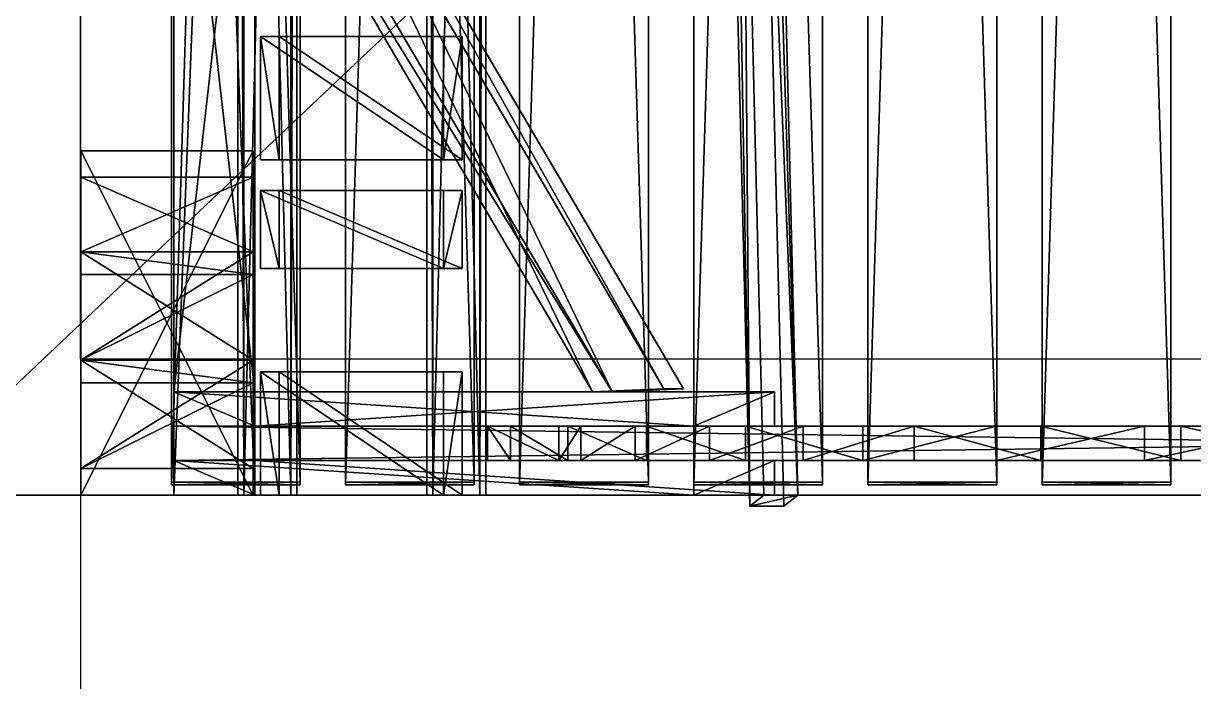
# Model space of a CAD drawing. Extents: x -1989 to 1557, y -2316 to 1157.
# Drawn here: x -66.3 to 62.7, y -45.6 to 27 of the extents above; entities that cross this region are included whole.
import ezdxf

# ---------------------------------------------------------------- set-up
doc = ezdxf.new("R2010")
doc.units = 0
doc.layers.get('0').update_dxf_attribs({"color": 13, "linetype": 'CONTINUOUS'})
doc.layers.add('RED_DUST_1', color=12, linetype='CONTINUOUS')
doc.layers.add('SITE', color=250, linetype='CONTINUOUS')

# ---------------------------------------------------------------- blocks, each defined once
blk = doc.blocks.new('COMPONENT_8')
at = {"color": 31}
for p, q in [((10.51, 3.69, 261.51), (56.21, 81.56, 13.5)), ((12.69, 3.69, 248.82), (58.39, 81.56, 0.82)), ((64.52, 81.98, 12.54), (18.39, 3.38, 262.86)), ((66.69, 81.98, -0.15), (20.57, 3.38, 250.18)), ((56.44, 81.91, 12.39), (64.52, 81.98, 12.54)), ((56.44, 81.91, 12.39), (58.39, 81.56, 0.82)), ((58.39, 81.56, 0.82), (66.69, 81.98, -0.15)), ((64.52, 81.98, 12.54), (66.69, 81.98, -0.15))]:
    blk.add_line(p, q, dxfattribs=at)
for p, q in [((56.44, 81.91, 12.39), (56.21, 81.56, 13.5)), ((56.21, 81.56, 13.5), (58.39, 81.56, 0.82)), ((64.52, 81.98, 12.54), (58.39, 81.56, 0.82)), ((12.69, 3.69, 248.82), (10.51, 3.69, 261.51)), ((18.39, 3.38, 262.86), (10.51, 3.69, 261.51)), ((20.57, 3.38, 250.18), (12.69, 3.69, 248.82)), ((20.57, 3.38, 250.18), (18.39, 3.38, 262.86))]:
    blk.add_line(p, q)
mesh = blk.add_polyface(dxfattribs=at)
corners = [(56.21, 81.56, 13.5), (64.52, 81.98, 12.54), (56.44, 81.91, 12.39), (18.39, 3.38, 262.86), (10.51, 3.69, 261.51)]
mesh.append_faces([[corners[k] for k in face] for face in [(0, 1, 2), (3, 0, 4)]], dxfattribs={"vtx0": -1, "color": 31})
mesh.append_faces([[corners[k] for k in face] for face in [(1, 0, 3)]], dxfattribs={"vtx0": -1, "vtx1": -1, "color": 31})
mesh = blk.add_polyface(dxfattribs=at)
corners = [(56.21, 81.56, 13.5), (12.69, 3.69, 248.82), (10.51, 3.69, 261.51), (58.39, 81.56, 0.82)]
mesh.append_faces([[corners[k] for k in face] for face in [(0, 1, 2), (1, 0, 3)]], dxfattribs={"vtx0": -1, "color": 31})
mesh = blk.add_polyface(dxfattribs=at)
corners = [(20.57, 3.38, 250.18), (58.39, 81.56, 0.82), (66.69, 81.98, -0.15), (12.69, 3.69, 248.82)]
mesh.append_faces([[corners[k] for k in face] for face in [(0, 1, 2), (1, 0, 3)]], dxfattribs={"vtx0": -1, "color": 31})
mesh = blk.add_polyface(dxfattribs=at)
corners = [(66.69, 81.98, -0.15), (18.39, 3.38, 262.86), (20.57, 3.38, 250.18), (64.52, 81.98, 12.54)]
mesh.append_faces([[corners[k] for k in face] for face in [(0, 1, 2), (1, 0, 3)]], dxfattribs={"vtx0": -1, "color": 31})
mesh = blk.add_polyface(dxfattribs=at)
corners = [(56.44, 81.91, 12.39), (58.39, 81.56, 0.82), (56.21, 81.56, 13.5)]
mesh.append_faces([[corners[k] for k in face] for face in [(0, 1, 2)]], dxfattribs={"color": 31})
mesh = blk.add_polyface(dxfattribs=at)
corners = [(64.52, 81.98, 12.54), (58.39, 81.56, 0.82), (56.44, 81.91, 12.39)]
mesh.append_faces([[corners[k] for k in face] for face in [(0, 1, 2)]], dxfattribs={"color": 31})
mesh = blk.add_polyface(dxfattribs=at)
corners = [(64.52, 81.98, 12.54), (66.69, 81.98, -0.15), (58.39, 81.56, 0.82)]
mesh.append_faces([[corners[k] for k in face] for face in [(0, 1, 2)]], dxfattribs={"color": 31})
mesh = blk.add_polyface(dxfattribs=at)
corners = [(20.57, 3.38, 250.18), (10.51, 3.69, 261.51), (12.69, 3.69, 248.82), (18.39, 3.38, 262.86)]
mesh.append_faces([[corners[k] for k in face] for face in [(0, 1, 2), (1, 0, 3)]], dxfattribs={"vtx0": -1, "color": 31})
blk = doc.blocks.new('COMPONENT_15')
at = {"color": 251}
for p, q in [((0, 38), (0, 38, 14)), ((19, 38, 14), (0, 38, 14)), ((0, 38), (0, 0)), ((19, 38), (0, 38)), ((0, 38, 14), (0, 0, 14)), ((19, 38), (19, 38, 14)), ((19, 0), (19, 38)), ((19, 0, 14), (19, 38, 14)), ((0, 35.08, 11.08), (0, 26.84, 11.08)), ((19, 35.08, 11.08), (0, 35.08, 11.08)), ((0, 26.84, 2.92), (0, 35.08, 2.92)), ((0, 35.08, 2.92), (0, 35.08, 11.08)), ((19, 35.08, 2.92), (0, 35.08, 2.92)), ((19, 35.08, 11.08), (19, 26.84, 11.08)), ((19, 35.08, 2.92), (19, 35.08, 11.08)), ((19, 26.84, 2.92), (19, 35.08, 2.92)), ((19, 26.84, 11.08), (0, 26.84, 11.08)), ((19, 26.84, 2.92), (0, 26.84, 2.92)), ((0, 24.34, 2.92), (0, 26.84, 2.92)), ((0, 26.84, 2.92), (0, 26.84, 11.08)), ((0, 24.34, 11.08), (0, 26.84, 11.08)), ((19, 24.34, 2.92), (19, 26.84, 2.92)), ((19, 24.34, 11.08), (19, 26.84, 11.08)), ((19, 26.84, 2.92), (19, 26.84, 11.08)), ((19, 24.34, 2.92), (0, 24.34, 2.92)), ((0, 24.34, 2.92), (0, 24.34, 11.08)), ((19, 24.34, 11.08), (0, 24.34, 11.08)), ((0, 14.88, 2.92), (0, 24.34, 2.92)), ((0, 24.34, 11.08), (0, 14.88, 11.08)), ((19, 14.88, 2.92), (19, 24.34, 2.92)), ((19, 24.34, 11.08), (19, 14.88, 11.08)), ((19, 24.34, 2.92), (19, 24.34, 11.08)), ((19, 14.88, 2.92), (0, 14.88, 2.92)), ((0, 12.38, 11.08), (0, 14.88, 11.08)), ((0, 12.38, 2.92), (0, 14.88, 2.92)), ((19, 14.88, 11.08), (0, 14.88, 11.08)), ((0, 14.88, 2.92), (0, 14.88, 11.08)), ((19, 12.38, 2.92), (19, 14.88, 2.92)), ((19, 12.38, 11.08), (19, 14.88, 11.08)), ((19, 14.88, 2.92), (19, 14.88, 11.08)), ((0, 12.38, 11.08), (0, 2.92, 11.08)), ((0, 2.92, 2.92), (0, 12.38, 2.92)), ((19, 12.38, 11.08), (0, 12.38, 11.08)), ((19, 12.38, 2.92), (0, 12.38, 2.92)), ((0, 12.38, 2.92), (0, 12.38, 11.08)), ((19, 2.92, 2.92), (19, 12.38, 2.92)), ((19, 12.38, 11.08), (19, 2.92, 11.08)), ((19, 12.38, 2.92), (19, 12.38, 11.08)), ((0, 2.92, 11.08), (0, 2.92, 2.92)), ((19, 2.92, 2.92), (0, 2.92, 2.92)), ((19, 2.92, 11.08), (0, 2.92, 11.08)), ((19, 2.92, 11.08), (19, 2.92, 2.92)), ((0, 0, 14), (19, 0, 14)), ((0, 0), (19, 0)), ((0, 0), (0, 0, 14)), ((19, 0), (19, 0, 14))]:
    blk.add_line(p, q, dxfattribs=at)
mesh = blk.add_polyface(dxfattribs=at)
corners = [(19, 38), (0, 0), (0, 38), (19, 0)]
mesh.append_faces([[corners[k] for k in face] for face in [(0, 1, 2), (1, 0, 3)]], dxfattribs={"vtx0": -1, "color": 251})
mesh = blk.add_polyface(dxfattribs=at)
corners = [(0, 0, 14), (0, 2.92, 11.08), (0, 0), (0, 38, 14), (0, 12.38, 11.08), (0, 14.88, 11.08), (0, 24.34, 11.08), (0, 26.84, 11.08), (0, 35.08, 11.08), (0, 35.08, 2.92), (0, 2.92, 2.92), (0, 38), (0, 12.38, 2.92), (0, 14.88, 2.92), (0, 24.34, 2.92), (0, 26.84, 2.92)]
mesh.append_faces([[corners[k] for k in face] for face in [(0, 1, 2), (1, 3, 4), (4, 3, 5), (5, 3, 6), (6, 3, 7), (7, 3, 8), (8, 3, 9), (2, 10, 11), (10, 2, 1), (11, 9, 3)]], dxfattribs={"vtx0": -1, "vtx1": -1, "color": 251})
mesh.append_faces([[corners[k] for k in face] for face in [(1, 0, 3), (11, 10, 12), (11, 12, 13), (11, 13, 14), (11, 14, 15), (11, 15, 9)]], dxfattribs={"vtx0": -1, "vtx2": -1, "color": 251})
mesh = blk.add_polyface(dxfattribs=at)
corners = [(19, 0, 14), (0, 38, 14), (0, 0, 14), (19, 38, 14)]
mesh.append_faces([[corners[k] for k in face] for face in [(0, 1, 2), (1, 0, 3)]], dxfattribs={"vtx0": -1, "color": 251})
mesh = blk.add_polyface(dxfattribs=at)
corners = [(0, 38, 14), (19, 38), (0, 38), (19, 38, 14)]
mesh.append_faces([[corners[k] for k in face] for face in [(0, 1, 2), (1, 0, 3)]], dxfattribs={"vtx0": -1, "color": 251})
mesh = blk.add_polyface(dxfattribs=at)
corners = [(19, 0), (19, 2.92, 2.92), (19, 0, 14), (19, 38), (19, 12.38, 2.92), (19, 14.88, 2.92), (19, 24.34, 2.92), (19, 26.84, 2.92), (19, 35.08, 2.92), (19, 35.08, 11.08), (19, 2.92, 11.08), (19, 38, 14), (19, 12.38, 11.08), (19, 14.88, 11.08), (19, 24.34, 11.08), (19, 26.84, 11.08)]
mesh.append_faces([[corners[k] for k in face] for face in [(0, 1, 2), (1, 3, 4), (4, 3, 5), (5, 3, 6), (6, 3, 7), (7, 3, 8), (8, 3, 9), (2, 10, 11), (10, 2, 1), (11, 9, 3)]], dxfattribs={"vtx0": -1, "vtx1": -1, "color": 251})
mesh.append_faces([[corners[k] for k in face] for face in [(1, 0, 3), (11, 10, 12), (11, 12, 13), (11, 13, 14), (11, 14, 15), (11, 15, 9)]], dxfattribs={"vtx0": -1, "vtx2": -1, "color": 251})
mesh = blk.add_polyface(dxfattribs=at)
corners = [(19, 35.08, 11.08), (0, 26.84, 11.08), (0, 35.08, 11.08), (19, 26.84, 11.08)]
mesh.append_faces([[corners[k] for k in face] for face in [(0, 1, 2), (1, 0, 3)]], dxfattribs={"vtx0": -1, "color": 251})
mesh = blk.add_polyface(dxfattribs=at)
corners = [(19, 35.08, 11.08), (0, 35.08, 2.92), (19, 35.08, 2.92), (0, 35.08, 11.08)]
mesh.append_faces([[corners[k] for k in face] for face in [(0, 1, 2), (1, 0, 3)]], dxfattribs={"vtx0": -1, "color": 251})
mesh = blk.add_polyface(dxfattribs=at)
corners = [(19, 26.84, 2.92), (0, 35.08, 2.92), (0, 26.84, 2.92), (19, 35.08, 2.92)]
mesh.append_faces([[corners[k] for k in face] for face in [(0, 1, 2), (1, 0, 3)]], dxfattribs={"vtx0": -1, "color": 251})
mesh = blk.add_polyface(dxfattribs=at)
corners = [(19, 14.88, 2.92), (0, 24.34, 2.92), (0, 14.88, 2.92), (0, 26.84, 2.92), (19, 26.84, 2.92), (19, 24.34, 2.92)]
mesh.append_faces([[corners[k] for k in face] for face in [(0, 1, 2), (4, 0, 5)]], dxfattribs={"vtx0": -1, "color": 251})
mesh.append_faces([[corners[k] for k in face] for face in [(1, 0, 3), (3, 0, 4)]], dxfattribs={"vtx0": -1, "vtx1": -1, "color": 251})
mesh = blk.add_polyface(dxfattribs=at)
corners = [(0, 26.84, 11.08), (19, 26.84, 2.92), (0, 26.84, 2.92), (19, 26.84, 11.08)]
mesh.append_faces([[corners[k] for k in face] for face in [(0, 1, 2), (1, 0, 3)]], dxfattribs={"vtx0": -1, "color": 251})
mesh = blk.add_polyface(dxfattribs=at)
corners = [(0, 26.84, 11.08), (0, 24.34, 2.92), (0, 24.34, 11.08), (0, 26.84, 2.92)]
mesh.append_faces([[corners[k] for k in face] for face in [(0, 1, 2), (1, 0, 3)]], dxfattribs={"vtx0": -1, "color": 251})
mesh = blk.add_polyface(dxfattribs=at)
corners = [(19, 26.84, 11.08), (0, 24.34, 11.08), (0, 26.84, 11.08), (0, 14.88, 11.08), (19, 14.88, 11.08), (19, 24.34, 11.08)]
mesh.append_faces([[corners[k] for k in face] for face in [(0, 1, 2), (4, 0, 5)]], dxfattribs={"vtx0": -1, "color": 251})
mesh.append_faces([[corners[k] for k in face] for face in [(1, 0, 3), (3, 0, 4)]], dxfattribs={"vtx0": -1, "vtx1": -1, "color": 251})
mesh = blk.add_polyface(dxfattribs=at)
corners = [(19, 26.84, 2.92), (19, 24.34, 11.08), (19, 24.34, 2.92), (19, 26.84, 11.08)]
mesh.append_faces([[corners[k] for k in face] for face in [(0, 1, 2), (1, 0, 3)]], dxfattribs={"vtx0": -1, "color": 251})
mesh = blk.add_polyface(dxfattribs=at)
corners = [(19, 24.34, 11.08), (0, 24.34, 2.92), (19, 24.34, 2.92), (0, 24.34, 11.08)]
mesh.append_faces([[corners[k] for k in face] for face in [(0, 1, 2), (1, 0, 3)]], dxfattribs={"vtx0": -1, "color": 251})
mesh = blk.add_polyface(dxfattribs=at)
corners = [(19, 14.88, 2.92), (0, 12.38, 2.92), (0, 14.88, 2.92), (0, 2.92, 2.92), (19, 2.92, 2.92), (19, 12.38, 2.92)]
mesh.append_faces([[corners[k] for k in face] for face in [(0, 1, 2), (4, 0, 5)]], dxfattribs={"vtx0": -1, "color": 251})
mesh.append_faces([[corners[k] for k in face] for face in [(1, 0, 3), (3, 0, 4)]], dxfattribs={"vtx0": -1, "vtx1": -1, "color": 251})
mesh = blk.add_polyface(dxfattribs=at)
corners = [(19, 2.92, 11.08), (0, 12.38, 11.08), (0, 2.92, 11.08), (0, 14.88, 11.08), (19, 14.88, 11.08), (19, 12.38, 11.08)]
mesh.append_faces([[corners[k] for k in face] for face in [(0, 1, 2), (4, 0, 5)]], dxfattribs={"vtx0": -1, "color": 251})
mesh.append_faces([[corners[k] for k in face] for face in [(1, 0, 3), (3, 0, 4)]], dxfattribs={"vtx0": -1, "vtx1": -1, "color": 251})
mesh = blk.add_polyface(dxfattribs=at)
corners = [(0, 14.88, 11.08), (19, 14.88, 2.92), (0, 14.88, 2.92), (19, 14.88, 11.08)]
mesh.append_faces([[corners[k] for k in face] for face in [(0, 1, 2), (1, 0, 3)]], dxfattribs={"vtx0": -1, "color": 251})
mesh = blk.add_polyface(dxfattribs=at)
corners = [(0, 14.88, 11.08), (0, 12.38, 2.92), (0, 12.38, 11.08), (0, 14.88, 2.92)]
mesh.append_faces([[corners[k] for k in face] for face in [(0, 1, 2), (1, 0, 3)]], dxfattribs={"vtx0": -1, "color": 251})
mesh = blk.add_polyface(dxfattribs=at)
corners = [(19, 14.88, 2.92), (19, 12.38, 11.08), (19, 12.38, 2.92), (19, 14.88, 11.08)]
mesh.append_faces([[corners[k] for k in face] for face in [(0, 1, 2), (1, 0, 3)]], dxfattribs={"vtx0": -1, "color": 251})
mesh = blk.add_polyface(dxfattribs=at)
corners = [(19, 12.38, 11.08), (0, 12.38, 2.92), (19, 12.38, 2.92), (0, 12.38, 11.08)]
mesh.append_faces([[corners[k] for k in face] for face in [(0, 1, 2), (1, 0, 3)]], dxfattribs={"vtx0": -1, "color": 251})
mesh = blk.add_polyface(dxfattribs=at)
corners = [(0, 2.92, 11.08), (19, 2.92, 2.92), (0, 2.92, 2.92), (19, 2.92, 11.08)]
mesh.append_faces([[corners[k] for k in face] for face in [(0, 1, 2), (1, 0, 3)]], dxfattribs={"vtx0": -1, "color": 251})
mesh = blk.add_polyface(dxfattribs=at)
corners = [(19, 0, 14), (0, 0), (19, 0), (0, 0, 14)]
mesh.append_faces([[corners[k] for k in face] for face in [(0, 1, 2), (1, 0, 3)]], dxfattribs={"vtx0": -1, "color": 251})
blk = doc.blocks.new('GROUP_43')
for p, q in [((-1.43, 3.8, 2.5), (277.2, 3.8, 2.5)), ((277.2, 3.8, 10.55), (-1.43, 3.8, 10.55)), ((277.2, 0, 2.5), (277.2, 3.8, 2.5)), ((277.2, 3.8, 2.5), (277.2, 3.8, 10.55)), ((277.2, 0, 10.55), (277.2, 3.8, 10.55)), ((-1.43, 0, 2.5), (277.2, 0, 2.5)), ((277.2, 0, 10.55), (-1.43, 0, 10.55)), ((277.2, 0, 2.5), (277.2, 0, 10.55))]:
    blk.add_line(p, q)
mesh = blk.add_polyface()
corners = [(277.2, 3.8, 2.5), (-1.43, 0, 2.5), (-1.43, 3.8, 2.5), (277.2, 0, 2.5)]
mesh.append_faces([[corners[k] for k in face] for face in [(0, 1, 2), (1, 0, 3)]], dxfattribs={"vtx0": -1})
mesh = blk.add_polyface()
corners = [(-1.43, 3.8, 10.55), (277.2, 3.8, 2.5), (-1.43, 3.8, 2.5), (277.2, 3.8, 10.55)]
mesh.append_faces([[corners[k] for k in face] for face in [(0, 1, 2), (1, 0, 3)]], dxfattribs={"vtx0": -1})
mesh = blk.add_polyface()
corners = [(277.2, 0, 10.55), (-1.43, 3.8, 10.55), (-1.43, 0, 10.55), (277.2, 3.8, 10.55)]
mesh.append_faces([[corners[k] for k in face] for face in [(0, 1, 2), (1, 0, 3)]], dxfattribs={"vtx0": -1})
mesh = blk.add_polyface()
corners = [(277.2, 3.8, 2.5), (277.2, 0, 10.55), (277.2, 0, 2.5), (277.2, 3.8, 10.55)]
mesh.append_faces([[corners[k] for k in face] for face in [(0, 1, 2), (1, 0, 3)]], dxfattribs={"vtx0": -1})
mesh = blk.add_polyface()
corners = [(277.2, 0, 10.55), (-1.43, 0, 2.5), (277.2, 0, 2.5), (-1.43, 0, 10.55)]
mesh.append_faces([[corners[k] for k in face] for face in [(0, 1, 2), (1, 0, 3)]], dxfattribs={"vtx0": -1})
blk = doc.blocks.new('GROUP_24')
for p, q in [((4.78, 3.8, 324.99), (62.08, 3.8)), ((4.78, 0, 324.99), (4.78, 3.8, 324.99)), ((13.7, 3.8, 324.99), (4.78, 3.8, 324.99)), ((71, 3.8), (13.7, 3.8, 324.99)), ((13.7, 0, 324.99), (13.7, 3.8, 324.99)), ((62.08, 0), (62.08, 3.8)), ((62.08, 3.8), (71, 3.8)), ((71, 0), (71, 3.8)), ((4.78, 0, 324.99), (62.08, 0)), ((13.7, 0, 324.99), (4.78, 0, 324.99)), ((71, 0), (13.7, 0, 324.99)), ((62.08, 0), (71, 0))]:
    blk.add_line(p, q)
mesh = blk.add_polyface()
corners = [(4.78, 0, 324.99), (62.08, 3.8), (62.08, 0), (4.78, 3.8, 324.99)]
mesh.append_faces([[corners[k] for k in face] for face in [(0, 1, 2), (1, 0, 3)]], dxfattribs={"vtx0": -1})
mesh = blk.add_polyface()
corners = [(4.78, 3.8, 324.99), (71, 3.8), (62.08, 3.8), (13.7, 3.8, 324.99)]
mesh.append_faces([[corners[k] for k in face] for face in [(0, 1, 2), (1, 0, 3)]], dxfattribs={"vtx0": -1})
mesh = blk.add_polyface()
corners = [(13.7, 0, 324.99), (4.78, 3.8, 324.99), (4.78, 0, 324.99), (13.7, 3.8, 324.99)]
mesh.append_faces([[corners[k] for k in face] for face in [(0, 1, 2), (1, 0, 3)]], dxfattribs={"vtx0": -1})
mesh = blk.add_polyface()
corners = [(71, 3.8), (13.7, 0, 324.99), (71, 0), (13.7, 3.8, 324.99)]
mesh.append_faces([[corners[k] for k in face] for face in [(0, 1, 2), (1, 0, 3)]], dxfattribs={"vtx0": -1})
mesh = blk.add_polyface()
corners = [(71, 3.8), (62.08, 0), (62.08, 3.8), (71, 0)]
mesh.append_faces([[corners[k] for k in face] for face in [(0, 1, 2), (1, 0, 3)]], dxfattribs={"vtx0": -1})
mesh = blk.add_polyface()
corners = [(71, 0), (4.78, 0, 324.99), (62.08, 0), (13.7, 0, 324.99)]
mesh.append_faces([[corners[k] for k in face] for face in [(0, 1, 2), (1, 0, 3)]], dxfattribs={"vtx0": -1})
blk = doc.blocks.new('GROUP_20')
for p, q in [((13.7, 3.8, 324.99), (4.78, 3.8, 324.99)), ((4.78, 0, 324.99), (4.78, 3.8, 324.99)), ((4.78, 3.8, 324.99), (62.08, 3.8)), ((71, 3.8), (13.7, 3.8, 324.99)), ((13.7, 0, 324.99), (13.7, 3.8, 324.99)), ((62.08, 0), (62.08, 3.8)), ((62.08, 3.8), (71, 3.8)), ((71, 0), (71, 3.8)), ((4.78, 0, 324.99), (62.08, 0)), ((13.7, 0, 324.99), (4.78, 0, 324.99)), ((71, 0), (13.7, 0, 324.99)), ((62.08, 0), (71, 0))]:
    blk.add_line(p, q)
mesh = blk.add_polyface()
corners = [(4.78, 3.8, 324.99), (62.08, 0), (4.78, 0, 324.99), (62.08, 3.8)]
mesh.append_faces([[corners[k] for k in face] for face in [(0, 1, 2), (1, 0, 3)]], dxfattribs={"vtx0": -1})
mesh = blk.add_polyface()
corners = [(13.7, 0, 324.99), (4.78, 3.8, 324.99), (4.78, 0, 324.99), (13.7, 3.8, 324.99)]
mesh.append_faces([[corners[k] for k in face] for face in [(0, 1, 2), (1, 0, 3)]], dxfattribs={"vtx0": -1})
mesh = blk.add_polyface()
corners = [(4.78, 3.8, 324.99), (71, 3.8), (62.08, 3.8), (13.7, 3.8, 324.99)]
mesh.append_faces([[corners[k] for k in face] for face in [(0, 1, 2), (1, 0, 3)]], dxfattribs={"vtx0": -1})
mesh = blk.add_polyface()
corners = [(71, 3.8), (13.7, 0, 324.99), (71, 0), (13.7, 3.8, 324.99)]
mesh.append_faces([[corners[k] for k in face] for face in [(0, 1, 2), (1, 0, 3)]], dxfattribs={"vtx0": -1})
mesh = blk.add_polyface()
corners = [(71, 3.8), (62.08, 0), (62.08, 3.8), (71, 0)]
mesh.append_faces([[corners[k] for k in face] for face in [(0, 1, 2), (1, 0, 3)]], dxfattribs={"vtx0": -1})
mesh = blk.add_polyface()
corners = [(71, 0), (4.78, 0, 324.99), (62.08, 0), (13.7, 0, 324.99)]
mesh.append_faces([[corners[k] for k in face] for face in [(0, 1, 2), (1, 0, 3)]], dxfattribs={"vtx0": -1})
blk = doc.blocks.new('GROUP_32')
for p, q in [((0, 0, 3.8), (0, 225.93, 3.8)), ((0, 0), (0, 225.93)), ((14.22, 225.93), (14.22, 0)), ((14.22, 225.93, 3.8), (14.22, 0, 3.8)), ((0, 0), (0, 0, 3.8)), ((14.22, 0), (0, 0)), ((14.22, 0, 3.8), (0, 0, 3.8)), ((14.22, 0), (14.22, 0, 3.8))]:
    blk.add_line(p, q)
mesh = blk.add_polyface()
corners = [(14.22, 0, 3.8), (0, 225.93, 3.8), (0, 0, 3.8), (14.22, 225.93, 3.8)]
mesh.append_faces([[corners[k] for k in face] for face in [(0, 1, 2), (1, 0, 3)]], dxfattribs={"vtx0": -1})
mesh = blk.add_polyface()
corners = [(0, 225.93, 3.8), (0, 0), (0, 0, 3.8), (0, 225.93)]
mesh.append_faces([[corners[k] for k in face] for face in [(0, 1, 2), (1, 0, 3)]], dxfattribs={"vtx0": -1})
mesh = blk.add_polyface()
corners = [(14.22, 225.93), (0, 0), (0, 225.93), (14.22, 0)]
mesh.append_faces([[corners[k] for k in face] for face in [(0, 1, 2), (1, 0, 3)]], dxfattribs={"vtx0": -1})
mesh = blk.add_polyface()
corners = [(14.22, 225.93), (14.22, 0, 3.8), (14.22, 0), (14.22, 225.93, 3.8)]
mesh.append_faces([[corners[k] for k in face] for face in [(0, 1, 2), (1, 0, 3)]], dxfattribs={"vtx0": -1})
mesh = blk.add_polyface()
corners = [(14.22, 0, 3.8), (0, 0), (14.22, 0), (0, 0, 3.8)]
mesh.append_faces([[corners[k] for k in face] for face in [(0, 1, 2), (1, 0, 3)]], dxfattribs={"vtx0": -1})
blk = doc.blocks.new('GROUP_2')
for p, q in [((0, 88.14, 3.8), (14.22, 88.14, 3.8)), ((0, 11.16, 3.8), (0, 88.14, 3.8)), ((0, 11.16), (0, 88.14)), ((0, 88.14), (0, 88.14, 3.8)), ((0, 88.14), (14.22, 88.14)), ((14.22, 88.14), (14.22, 11.16)), ((14.22, 88.14, 3.8), (14.22, 11.16, 3.8)), ((14.22, 88.14), (14.22, 88.14, 3.8)), ((0, 11.16), (0, 11.16, 3.8)), ((14.22, 11.16), (0, 11.16)), ((14.22, 11.16, 3.8), (0, 11.16, 3.8)), ((14.22, 11.16), (14.22, 11.16, 3.8))]:
    blk.add_line(p, q)
mesh = blk.add_polyface()
corners = [(14.22, 11.16, 3.8), (0, 88.14, 3.8), (0, 11.16, 3.8), (14.22, 88.14, 3.8)]
mesh.append_faces([[corners[k] for k in face] for face in [(0, 1, 2), (1, 0, 3)]], dxfattribs={"vtx0": -1})
mesh = blk.add_polyface()
corners = [(0, 88.14, 3.8), (0, 11.16), (0, 11.16, 3.8), (0, 88.14)]
mesh.append_faces([[corners[k] for k in face] for face in [(0, 1, 2), (1, 0, 3)]], dxfattribs={"vtx0": -1})
mesh = blk.add_polyface()
corners = [(14.22, 88.14), (0, 11.16), (0, 88.14), (14.22, 11.16)]
mesh.append_faces([[corners[k] for k in face] for face in [(0, 1, 2), (1, 0, 3)]], dxfattribs={"vtx0": -1})
mesh = blk.add_polyface()
corners = [(0, 88.14), (14.22, 88.14, 3.8), (14.22, 88.14), (0, 88.14, 3.8)]
mesh.append_faces([[corners[k] for k in face] for face in [(0, 1, 2), (1, 0, 3)]], dxfattribs={"vtx0": -1})
mesh = blk.add_polyface()
corners = [(14.22, 88.14), (14.22, 11.16, 3.8), (14.22, 11.16), (14.22, 88.14, 3.8)]
mesh.append_faces([[corners[k] for k in face] for face in [(0, 1, 2), (1, 0, 3)]], dxfattribs={"vtx0": -1})
mesh = blk.add_polyface()
corners = [(14.22, 11.16, 3.8), (0, 11.16), (14.22, 11.16), (0, 11.16, 3.8)]
mesh.append_faces([[corners[k] for k in face] for face in [(0, 1, 2), (1, 0, 3)]], dxfattribs={"vtx0": -1})
blk = doc.blocks.new('GROUP_10')
for p, q in [((0, 0), (0, 225.93)), ((9.43, 225.93), (9.43, 0)), ((9.43, 225.93, 3.8), (9.43, 0, 3.8)), ((0, 0), (0, 0, 3.8)), ((9.43, 0), (0, 0)), ((9.43, 0, 3.8), (0, 0, 3.8)), ((9.43, 0), (9.43, 0, 3.8))]:
    blk.add_line(p, q)
mesh = blk.add_polyface()
corners = [(9.43, 0, 3.8), (0, 225.93, 3.8), (0, 0, 3.8), (9.43, 225.93, 3.8)]
mesh.append_faces([[corners[k] for k in face] for face in [(0, 1, 2), (1, 0, 3)]], dxfattribs={"vtx0": -1})
mesh = blk.add_polyface()
corners = [(0, 225.93, 3.8), (0, 0), (0, 0, 3.8), (0, 225.93)]
mesh.append_faces([[corners[k] for k in face] for face in [(0, 1, 2), (1, 0, 3)]], dxfattribs={"vtx0": -1})
mesh = blk.add_polyface()
corners = [(9.43, 225.93), (0, 0), (0, 225.93), (9.43, 0)]
mesh.append_faces([[corners[k] for k in face] for face in [(0, 1, 2), (1, 0, 3)]], dxfattribs={"vtx0": -1})
mesh = blk.add_polyface()
corners = [(9.43, 225.93), (9.43, 0, 3.8), (9.43, 0), (9.43, 225.93, 3.8)]
mesh.append_faces([[corners[k] for k in face] for face in [(0, 1, 2), (1, 0, 3)]], dxfattribs={"vtx0": -1})
mesh = blk.add_polyface()
corners = [(9.43, 0), (0, 0, 3.8), (0, 0), (9.43, 0, 3.8)]
mesh.append_faces([[corners[k] for k in face] for face in [(0, 1, 2), (1, 0, 3)]], dxfattribs={"vtx0": -1})
blk = doc.blocks.new('GROUP_56')
for p, q in [((0, 13.61, 114.43), (0, 0, 114.43)), ((20.18, 13.61), (0, 13.61, 114.43)), ((2.07, 13.61, 114.8), (0, 13.61, 114.43)), ((2.07, 13.61, 114.8), (2.07, 0, 114.8)), ((22.25, 13.61, 0.36), (2.07, 13.61, 114.8)), ((20.18, 0), (20.18, 13.61)), ((22.25, 13.61, 0.36), (20.18, 13.61)), ((22.25, 0, 0.36), (22.25, 13.61, 0.36)), ((0, 0, 114.43), (20.18, 0)), ((2.07, 0, 114.8), (0, 0, 114.43)), ((2.07, 0, 114.8), (22.25, 0, 0.36)), ((22.25, 0, 0.36), (20.18, 0))]:
    blk.add_line(p, q)
mesh = blk.add_polyface()
corners = [(0, 0, 114.43), (20.18, 13.61), (20.18, 0), (0, 13.61, 114.43)]
mesh.append_faces([[corners[k] for k in face] for face in [(0, 1, 2), (1, 0, 3)]], dxfattribs={"vtx0": -1})
mesh = blk.add_polyface()
corners = [(2.07, 0, 114.8), (0, 13.61, 114.43), (0, 0, 114.43), (2.07, 13.61, 114.8)]
mesh.append_faces([[corners[k] for k in face] for face in [(0, 1, 2), (1, 0, 3)]], dxfattribs={"vtx0": -1})
mesh = blk.add_polyface()
corners = [(0, 13.61, 114.43), (22.25, 13.61, 0.36), (20.18, 13.61), (2.07, 13.61, 114.8)]
mesh.append_faces([[corners[k] for k in face] for face in [(0, 1, 2), (1, 0, 3)]], dxfattribs={"vtx0": -1})
mesh = blk.add_polyface()
corners = [(22.25, 13.61, 0.36), (2.07, 0, 114.8), (22.25, 0, 0.36), (2.07, 13.61, 114.8)]
mesh.append_faces([[corners[k] for k in face] for face in [(0, 1, 2), (1, 0, 3)]], dxfattribs={"vtx0": -1})
mesh = blk.add_polyface()
corners = [(22.25, 13.61, 0.36), (20.18, 0), (20.18, 13.61), (22.25, 0, 0.36)]
mesh.append_faces([[corners[k] for k in face] for face in [(0, 1, 2), (1, 0, 3)]], dxfattribs={"vtx0": -1})
mesh = blk.add_polyface()
corners = [(22.25, 0, 0.36), (0, 0, 114.43), (20.18, 0), (2.07, 0, 114.8)]
mesh.append_faces([[corners[k] for k in face] for face in [(0, 1, 2), (1, 0, 3)]], dxfattribs={"vtx0": -1})
blk = doc.blocks.new('GROUP_14')
for p, q in [((0, 13.61, 114.43), (0, 5, 114.43)), ((20.18, 13.61), (0, 13.61, 114.43)), ((2.07, 13.61, 114.8), (0, 13.61, 114.43)), ((2.07, 13.61, 114.8), (2.07, 5, 114.8)), ((22.25, 13.61, 0.36), (2.07, 13.61, 114.8)), ((20.18, 5), (20.18, 13.61)), ((22.25, 13.61, 0.36), (20.18, 13.61)), ((22.25, 5, 0.36), (22.25, 13.61, 0.36)), ((0, 5, 114.43), (20.18, 5)), ((2.07, 5, 114.8), (0, 5, 114.43)), ((2.07, 5, 114.8), (22.25, 5, 0.36)), ((22.25, 5, 0.36), (20.18, 5))]:
    blk.add_line(p, q)
mesh = blk.add_polyface()
corners = [(0, 5, 114.43), (20.18, 13.61), (20.18, 5), (0, 13.61, 114.43)]
mesh.append_faces([[corners[k] for k in face] for face in [(0, 1, 2), (1, 0, 3)]], dxfattribs={"vtx0": -1})
mesh = blk.add_polyface()
corners = [(2.07, 5, 114.8), (0, 13.61, 114.43), (0, 5, 114.43), (2.07, 13.61, 114.8)]
mesh.append_faces([[corners[k] for k in face] for face in [(0, 1, 2), (1, 0, 3)]], dxfattribs={"vtx0": -1})
mesh = blk.add_polyface()
corners = [(0, 13.61, 114.43), (22.25, 13.61, 0.36), (20.18, 13.61), (2.07, 13.61, 114.8)]
mesh.append_faces([[corners[k] for k in face] for face in [(0, 1, 2), (1, 0, 3)]], dxfattribs={"vtx0": -1})
mesh = blk.add_polyface()
corners = [(22.25, 13.61, 0.36), (2.07, 5, 114.8), (22.25, 5, 0.36), (2.07, 13.61, 114.8)]
mesh.append_faces([[corners[k] for k in face] for face in [(0, 1, 2), (1, 0, 3)]], dxfattribs={"vtx0": -1})
mesh = blk.add_polyface()
corners = [(22.25, 13.61, 0.36), (20.18, 5), (20.18, 13.61), (22.25, 5, 0.36)]
mesh.append_faces([[corners[k] for k in face] for face in [(0, 1, 2), (1, 0, 3)]], dxfattribs={"vtx0": -1})
mesh = blk.add_polyface()
corners = [(22.25, 5, 0.36), (0, 5, 114.43), (20.18, 5), (2.07, 5, 114.8)]
mesh.append_faces([[corners[k] for k in face] for face in [(0, 1, 2), (1, 0, 3)]], dxfattribs={"vtx0": -1})
blk = doc.blocks.new('GROUP_57')
at = {"color": 250}
for name, p in [('GROUP_56', (0, 37)), ('GROUP_14', (0, 20)), ('GROUP_56', (0, 0))]:
    blk.add_blockref(name, p, dxfattribs=at)
blk = doc.blocks.new('COMPONENT_7')
at = {"color": 31, "extrusion": (-0.173648, -2.81947e-19, 0.984808), "xscale": 0.6271799220737199, "yscale": 1.021111111111111, "rotation": 90}
for p in [(0, 274.04, 145.77), (0, 274.04, 25.77)]:
    blk.add_blockref('GROUP_10', p, dxfattribs=at)
at = {"color": 31, "xscale": 0.6271799220737199, "yscale": 1.021111111111111}
for name, p in [('GROUP_32', (269.35, 0, -3.8)), ('GROUP_2', (269.35, 0))]:
    blk.add_blockref(name, p, dxfattribs=at)
at = {"color": 31, "extrusion": (-0.984808, 1.73472e-17, -0.173648), "xscale": 0.6271799220737205, "yscale": 1.021111111111112, "rotation": 98}
blk.add_blockref('GROUP_32', (1.24, 267.5, -265.26), dxfattribs=at)
at = {"color": 250}
blk.add_blockref('GROUP_57', (246.49, 0, 77.04), dxfattribs=at)
at = {"color": 31}
for name, p in [('COMPONENT_8', (211.57, 8.02, 3.95)), ('GROUP_20', (207.27, 7.6)), ('GROUP_24', (207.27, 0))]:
    blk.add_blockref(name, p, dxfattribs=at)
blk.add_blockref('COMPONENT_15', (269.55, 0, -17.8))
at = {"color": 31, "xscale": 1.008403495039375}
blk.add_blockref('GROUP_43', (-1.26, 3.8, 314.44), dxfattribs=at)
blk = doc.blocks.new('COMPONENT_13')
at = {"color": 31}
for p, q in [((156.2, 0, 98.52), (156.2, 3.8, 98.52)), ((160.21, 0, 105.47), (160.21, 3.8, 105.47)), ((171.64, 0, 88.21), (171.64, 3.8, 88.21)), ((176.52, 0, 94.57), (176.52, 3.8, 94.57)), ((185.6, 0, 75.96), (185.6, 3.8, 75.96)), ((191.27, 0, 81.63), (191.27, 3.8, 81.63)), ((197.85, 0, 62), (197.85, 3.8, 62)), ((204.21, 0, 66.88), (204.21, 3.8, 66.88)), ((208.17, 0, 46.55), (208.17, 3.8, 46.55)), ((215.11, 0, 50.56), (215.11, 3.8, 50.56)), ((216.38, 0, 29.9), (216.38, 3.8, 29.9)), ((222.35, 0, 12.31), (222.35, 3.8, 12.31)), ((223.79, 0, 32.97), (223.79, 3.8, 32.97)), ((224.77, 0, 0.17), (224.77, 3.8, 0.17)), ((232.65, 3.8, 1.56), (224.77, 3.8, 0.17)), ((230.1, 0, 14.39), (230.1, 3.8, 14.39)), ((232.65, 0, 1.56), (232.65, 3.8, 1.56)), ((232.65, 0, 1.56), (224.77, 0, 0.17)), ((232.93, 0, 1.61), (232.65, 0, 1.56))]:
    blk.add_line(p, q, dxfattribs=at)
for points in [[(224.77, 3.8, 0.17), (222.35, 3.8, 12.31), (216.38, 3.8, 29.9), (208.17, 3.8, 46.55), (197.85, 3.8, 62), (185.6, 3.8, 75.96), (171.64, 3.8, 88.21), (156.2, 3.8, 98.52), (139.54, 3.8, 106.74), (121.96, 3.8, 112.71), (103.74, 3.8, 116.33), (85.21, 3.8, 117.55)], [(224.77, 0, 0.17), (222.35, 0, 12.31), (216.38, 0, 29.9), (208.17, 0, 46.55), (197.85, 0, 62), (185.6, 0, 75.96), (171.64, 0, 88.21), (156.2, 0, 98.52), (139.54, 0, 106.74), (121.96, 0, 112.71), (103.74, 0, 116.33), (85.21, 0, 117.55)], [(224.8, 0, 0), (224.77, 0, 0.17)]]:
    blk.add_polyline3d(points, dxfattribs=at)
at = {"color": 31, "extrusion": (0, 1, 0)}
for centre in [(-85.21, -24.44, 3.8), (-85.21, -24.44)]:
    blk.add_arc(centre, 150, 90, 170, dxfattribs=at)
at = {"color": 31}
mesh = blk.add_polyface(dxfattribs=at)
corners = [(-11, 3.8, 125.56), (85.21, 3.8, 117.55), (-11, 3.8, 117.55), (124.03, 3.8, 120.45), (104.79, 3.8, 124.28), (85.21, 3.8, 125.56), (222.35, 3.8, 12.31), (232.65, 3.8, 1.56), (224.77, 3.8, 0.17), (230.1, 3.8, 14.39), (216.38, 3.8, 29.9), (223.79, 3.8, 32.97), (208.17, 3.8, 46.55), (215.11, 3.8, 50.56), (197.85, 3.8, 62), (204.21, 3.8, 66.88), (185.6, 3.8, 75.96), (191.27, 3.8, 81.63), (171.64, 3.8, 88.21), (176.52, 3.8, 94.57), (156.2, 3.8, 98.52), (160.21, 3.8, 105.47), (139.54, 3.8, 106.74), (142.61, 3.8, 114.15), (121.96, 3.8, 112.71), (103.74, 3.8, 116.33)]
mesh.append_faces([[corners[k] for k in face] for face in [(0, 1, 2), (4, 0, 5), (6, 7, 8)]], dxfattribs={"vtx0": -1, "color": 31})
mesh.append_faces([[corners[k] for k in face] for face in [(3, 0, 4), (7, 6, 9), (9, 10, 11), (11, 12, 13), (13, 14, 15), (15, 16, 17), (17, 18, 19), (19, 20, 21), (21, 22, 23), (23, 25, 3)]], dxfattribs={"vtx0": -1, "vtx1": -1, "color": 31})
mesh.append_faces([[corners[k] for k in face] for face in [(1, 0, 3)]], dxfattribs={"vtx0": -1, "vtx1": -1, "vtx2": -1, "color": 31})
mesh.append_faces([[corners[k] for k in face] for face in [(9, 6, 10), (11, 10, 12), (13, 12, 14), (15, 14, 16), (17, 16, 18), (19, 18, 20), (21, 20, 22), (23, 22, 24), (23, 24, 25), (3, 25, 1)]], dxfattribs={"vtx0": -1, "vtx2": -1, "color": 31})
mesh = blk.add_polyface(dxfattribs=at)
corners = [(156.2, 3.8, 98.52), (139.54, 0, 106.74), (139.54, 3.8, 106.74), (156.2, 0, 98.52)]
mesh.append_faces([[corners[k] for k in face] for face in [(0, 1, 2), (1, 0, 3)]], dxfattribs={"vtx0": -1, "color": 31})
mesh = blk.add_polyface(dxfattribs=at)
corners = [(160.21, 0, 105.47), (142.61, 3.8, 114.15), (142.61, 0, 114.15), (160.21, 3.8, 105.47)]
mesh.append_faces([[corners[k] for k in face] for face in [(0, 1, 2), (1, 0, 3)]], dxfattribs={"vtx0": -1, "color": 31})
mesh = blk.add_polyface(dxfattribs=at)
corners = [(171.64, 3.8, 88.21), (156.2, 0, 98.52), (156.2, 3.8, 98.52), (171.64, 0, 88.21)]
mesh.append_faces([[corners[k] for k in face] for face in [(0, 1, 2), (1, 0, 3)]], dxfattribs={"vtx0": -1, "color": 31})
mesh = blk.add_polyface(dxfattribs=at)
corners = [(176.52, 0, 94.57), (160.21, 3.8, 105.47), (160.21, 0, 105.47), (176.52, 3.8, 94.57)]
mesh.append_faces([[corners[k] for k in face] for face in [(0, 1, 2), (1, 0, 3)]], dxfattribs={"vtx0": -1, "color": 31})
mesh = blk.add_polyface(dxfattribs=at)
corners = [(185.6, 3.8, 75.96), (171.64, 0, 88.21), (171.64, 3.8, 88.21), (185.6, 0, 75.96)]
mesh.append_faces([[corners[k] for k in face] for face in [(0, 1, 2), (1, 0, 3)]], dxfattribs={"vtx0": -1, "color": 31})
mesh = blk.add_polyface(dxfattribs=at)
corners = [(191.27, 0, 81.63), (176.52, 3.8, 94.57), (176.52, 0, 94.57), (191.27, 3.8, 81.63)]
mesh.append_faces([[corners[k] for k in face] for face in [(0, 1, 2), (1, 0, 3)]], dxfattribs={"vtx0": -1, "color": 31})
mesh = blk.add_polyface(dxfattribs=at)
corners = [(185.6, 3.8, 75.96), (197.85, 0, 62), (185.6, 0, 75.96), (197.85, 3.8, 62)]
mesh.append_faces([[corners[k] for k in face] for face in [(0, 1, 2), (1, 0, 3)]], dxfattribs={"vtx0": -1, "color": 31})
mesh = blk.add_polyface(dxfattribs=at)
corners = [(204.21, 3.8, 66.88), (191.27, 0, 81.63), (204.21, 0, 66.88), (191.27, 3.8, 81.63)]
mesh.append_faces([[corners[k] for k in face] for face in [(0, 1, 2), (1, 0, 3)]], dxfattribs={"vtx0": -1, "color": 31})
mesh = blk.add_polyface(dxfattribs=at)
corners = [(197.85, 3.8, 62), (208.17, 0, 46.55), (197.85, 0, 62), (208.17, 3.8, 46.55)]
mesh.append_faces([[corners[k] for k in face] for face in [(0, 1, 2), (1, 0, 3)]], dxfattribs={"vtx0": -1, "color": 31})
mesh = blk.add_polyface(dxfattribs=at)
corners = [(215.11, 3.8, 50.56), (204.21, 0, 66.88), (215.11, 0, 50.56), (204.21, 3.8, 66.88)]
mesh.append_faces([[corners[k] for k in face] for face in [(0, 1, 2), (1, 0, 3)]], dxfattribs={"vtx0": -1, "color": 31})
mesh = blk.add_polyface(dxfattribs=at)
corners = [(208.17, 3.8, 46.55), (216.38, 0, 29.9), (208.17, 0, 46.55), (216.38, 3.8, 29.9)]
mesh.append_faces([[corners[k] for k in face] for face in [(0, 1, 2), (1, 0, 3)]], dxfattribs={"vtx0": -1, "color": 31})
mesh = blk.add_polyface(dxfattribs=at)
corners = [(223.79, 3.8, 32.97), (215.11, 0, 50.56), (223.79, 0, 32.97), (215.11, 3.8, 50.56)]
mesh.append_faces([[corners[k] for k in face] for face in [(0, 1, 2), (1, 0, 3)]], dxfattribs={"vtx0": -1, "color": 31})
mesh = blk.add_polyface(dxfattribs=at)
corners = [(216.38, 3.8, 29.9), (222.35, 0, 12.31), (216.38, 0, 29.9), (222.35, 3.8, 12.31)]
mesh.append_faces([[corners[k] for k in face] for face in [(0, 1, 2), (1, 0, 3)]], dxfattribs={"vtx0": -1, "color": 31})
mesh = blk.add_polyface(dxfattribs=at)
corners = [(222.35, 3.8, 12.31), (224.77, 0, 0.17), (222.35, 0, 12.31), (224.77, 3.8, 0.17)]
mesh.append_faces([[corners[k] for k in face] for face in [(0, 1, 2), (1, 0, 3)]], dxfattribs={"vtx0": -1, "color": 31})
mesh = blk.add_polyface(dxfattribs=at)
corners = [(230.1, 3.8, 14.39), (223.79, 0, 32.97), (230.1, 0, 14.39), (223.79, 3.8, 32.97)]
mesh.append_faces([[corners[k] for k in face] for face in [(0, 1, 2), (1, 0, 3)]], dxfattribs={"vtx0": -1, "color": 31})
mesh = blk.add_polyface(dxfattribs=at)
corners = [(232.65, 3.8, 1.56), (224.77, 0, 0.17), (224.77, 3.8, 0.17), (232.65, 0, 1.56)]
mesh.append_faces([[corners[k] for k in face] for face in [(0, 1, 2), (1, 0, 3)]], dxfattribs={"vtx0": -1, "color": 31})
mesh = blk.add_polyface(dxfattribs=at)
corners = [(232.65, 3.8, 1.56), (230.1, 0, 14.39), (232.65, 0, 1.56), (230.1, 3.8, 14.39)]
mesh.append_faces([[corners[k] for k in face] for face in [(0, 1, 2), (1, 0, 3)]], dxfattribs={"vtx0": -1, "color": 31})
mesh = blk.add_polyface(dxfattribs=at)
corners = [(232.65, 0, 1.56), (222.35, 0, 12.31), (224.77, 0, 0.17), (230.1, 0, 14.39), (216.38, 0, 29.9), (223.79, 0, 32.97), (208.17, 0, 46.55), (215.11, 0, 50.56), (197.85, 0, 62), (204.21, 0, 66.88), (185.6, 0, 75.96), (191.27, 0, 81.63), (171.64, 0, 88.21), (176.52, 0, 94.57), (156.2, 0, 98.52), (160.21, 0, 105.47), (139.54, 0, 106.74), (142.61, 0, 114.15), (121.96, 0, 112.71), (103.74, 0, 116.33), (124.03, 0, 120.45), (85.21, 0, 117.55), (-11, 0, 117.55), (-11, 0, 125.56), (104.79, 0, 124.28), (85.21, 0, 125.56)]
mesh.append_faces([[corners[k] for k in face] for face in [(0, 1, 2), (23, 24, 25)]], dxfattribs={"vtx0": -1, "color": 31})
mesh.append_faces([[corners[k] for k in face] for face in [(1, 3, 4), (4, 5, 6), (6, 7, 8), (8, 9, 10), (10, 11, 12), (12, 13, 14), (14, 15, 16), (16, 17, 18), (18, 17, 19), (19, 20, 21), (21, 20, 22), (22, 20, 23)]], dxfattribs={"vtx0": -1, "vtx1": -1, "color": 31})
mesh.append_faces([[corners[k] for k in face] for face in [(1, 0, 3), (4, 3, 5), (6, 5, 7), (8, 7, 9), (10, 9, 11), (12, 11, 13), (14, 13, 15), (16, 15, 17), (19, 17, 20), (23, 20, 24)]], dxfattribs={"vtx0": -1, "vtx2": -1, "color": 31})
blk = doc.blocks.new('COMPONENT_16')
blk.add_blockref('COMPONENT_13', (0, 0, 63.23))
blk = doc.blocks.new('COMPONENT_14')
at = {"color": 31}
for p, q in [((0, -6.55, 2.35), (0, 458.52, 2.35)), ((0, -6.55), (0, 458.52)), ((14.2, -6.55), (14.2, 458.52)), ((14.2, -6.55, 2.35), (14.2, 458.52, 2.35)), ((14.2, -6.55, 2.35), (0, -6.55, 2.35)), ((0, -6.55, 2.35), (0, -6.55)), ((0, -6.55), (14.2, -6.55)), ((14.2, -6.55), (14.2, -6.55, 2.35))]:
    blk.add_line(p, q, dxfattribs=at)
at = {"color": 250}
mesh = blk.add_polyface(dxfattribs=at)
corners = [(14.2, -6.55, 2.35), (0, 458.52, 2.35), (0, -6.55, 2.35), (14.2, 458.52, 2.35)]
mesh.append_faces([[corners[k] for k in face] for face in [(0, 1, 2), (1, 0, 3)]], dxfattribs={"vtx0": -1, "color": 250})
at = {"color": 31}
mesh = blk.add_polyface(dxfattribs=at)
corners = [(0, 458.52, 2.35), (0, -6.55), (0, -6.55, 2.35), (0, 458.52)]
mesh.append_faces([[corners[k] for k in face] for face in [(0, 1, 2), (1, 0, 3)]], dxfattribs={"vtx0": -1, "color": 31})
mesh = blk.add_polyface(dxfattribs=at)
corners = [(14.2, 458.52), (0, -6.55), (0, 458.52), (14.2, -6.55)]
mesh.append_faces([[corners[k] for k in face] for face in [(0, 1, 2), (1, 0, 3)]], dxfattribs={"vtx0": -1, "color": 31})
mesh = blk.add_polyface(dxfattribs=at)
corners = [(14.2, -6.55), (14.2, 458.52, 2.35), (14.2, -6.55, 2.35), (14.2, 458.52)]
mesh.append_faces([[corners[k] for k in face] for face in [(0, 1, 2), (1, 0, 3)]], dxfattribs={"vtx0": -1, "color": 31})
mesh = blk.add_polyface(dxfattribs=at)
corners = [(14.2, -6.55, 2.35), (0, -6.55), (14.2, -6.55), (0, -6.55, 2.35)]
mesh.append_faces([[corners[k] for k in face] for face in [(0, 1, 2), (1, 0, 3)]], dxfattribs={"vtx0": -1, "color": 31})
blk = doc.blocks.new('GROUP_8')
blk.add_line((0, 0), (570, 0))
mesh = blk.add_polyface()
corners = [(570, 540), (0, 0), (0, 540), (570, 0)]
mesh.append_faces([[corners[k] for k in face] for face in [(0, 1, 2), (1, 0, 3)]], dxfattribs={"vtx0": -1})
blk = doc.blocks.new('GROUP_1')
at = {"layer": 'RED_DUST_1', "color": 7}
for points in [[(154.65, 2831.29, 0), (635.87, 2831.29, 0), (635.87, 2291.29, 0), (65.87, 2291.29, 0), (65.87, 2742.5, 0), (154.65, 2831.29, 0)], [(160.87, 2816.29, 0), (620.87, 2816.29, 0), (620.87, 2306.29, 0), (80.87, 2306.29, 0), (80.87, 2736.29, 0), (160.87, 2816.29, 0)]]:
    blk.add_polyline3d(points, close=True, dxfattribs=at)
at = {"layer": 'SITE', "color": 7}
blk.add_polyline3d([(80.87, 2742.5, 0), (80.87, 2.5, 0)], dxfattribs=at)

msp = doc.modelspace()

# ---------------------------------------------------------------- linework, layer by layer
msp.add_line((-49.68, -25, 13.3), (217.52, -25, 13.3))

# ---------------------------------------------------------------- block references
at = {"color": 7}
msp.add_blockref('GROUP_1', (-140.87, -2316.29), dxfattribs=at)
at = {"color": 251}
msp.add_blockref('GROUP_8', (-79.98, -25, -0.5), dxfattribs=at)
at = {"extrusion": (0, 0, -1), "zscale": -1}
for name, p in [('COMPONENT_7', (-228.58, -25, -13.3)), ('COMPONENT_16', (-217.52, -21.2, -141.44))]:
    msp.add_blockref(name, p, dxfattribs=at)
at = {"extrusion": (0, 0.139173, 0.990268), "rotation": 180}
for p in [(49.98, 64.31, 332.57), (30.78, 64.31, 332.57), (11.58, 64.31, 332.57), (-7.62, 64.31, 332.57), (-26.82, 64.31, 332.57), (-46.02, 64.31, 332.57)]:
    msp.add_blockref('COMPONENT_14', p, dxfattribs=at)

doc.saveas('drawing.dxf')
